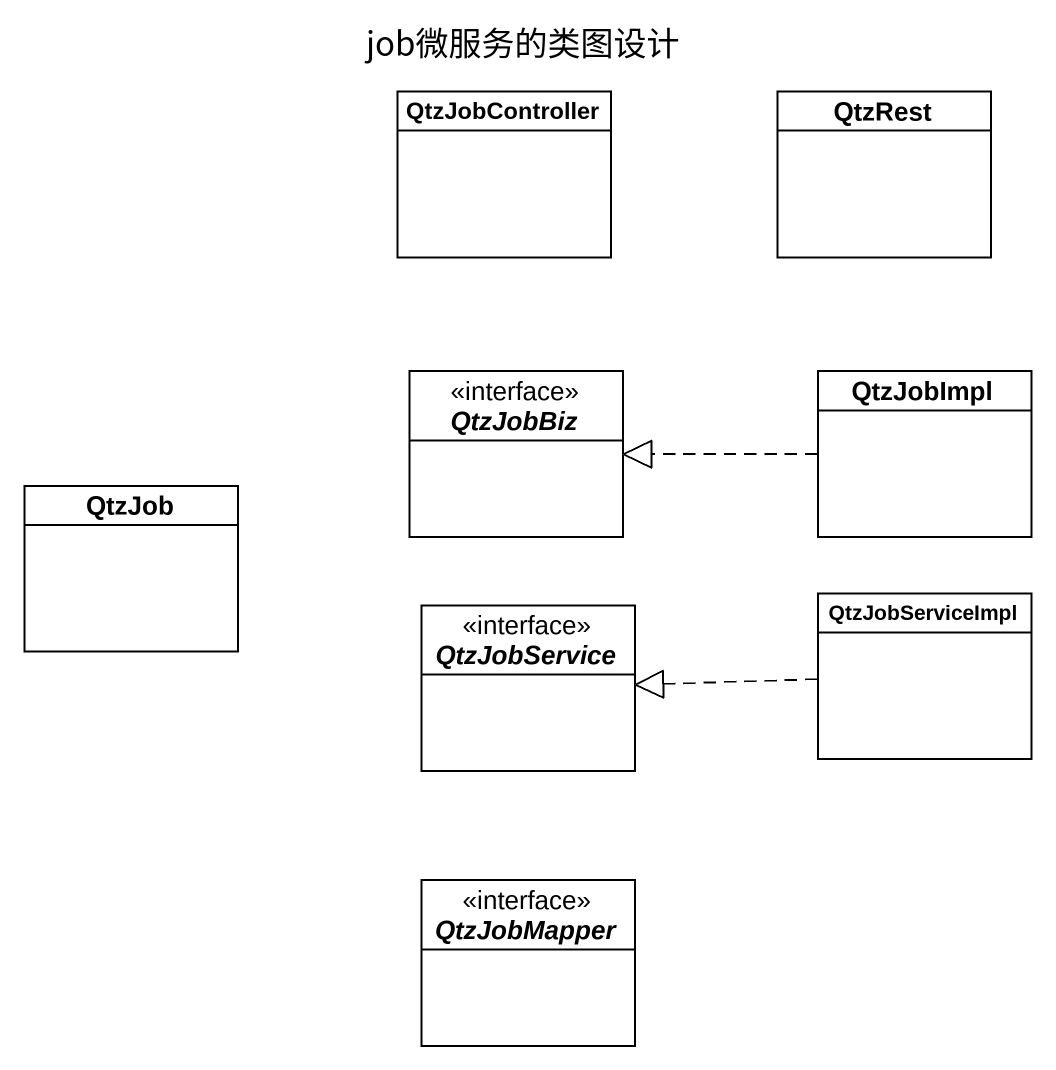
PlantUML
@startuml
title job微服务的类图设计
hide circle
hide empty members
class QtzJobController
class QtzRest
interface QtzJobBiz
class QtzJobImpl
class QtzJob
interface QtzJobService
class QtzJobServiceImpl
interface QtzJobMapper
QtzJobImpl .left.|> QtzJobBiz
QtzJobServiceImpl .left.|> QtzJobService
@enduml
